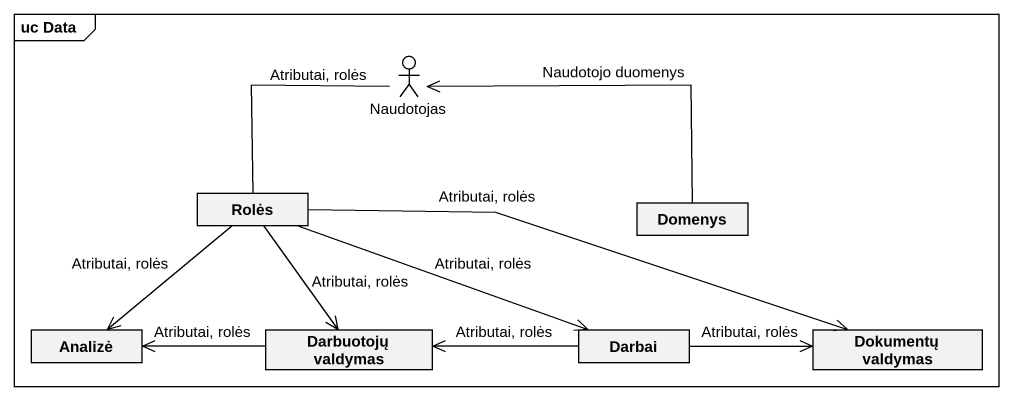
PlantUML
@startuml
mainframe uc Data
allowmixing
hide circle
hide empty members
actor Naudotojas
class Rolės
class Domenys
class Analizė
class "Darbuotojų valdymas" as Darbuotojų_valdymas
class Darbai
class "Dokumentų valdymas" as Dokumentų_valdymas
Naudotojas -- Rolės : Atributai, rolės
Rolės --> Analizė : Atributai, rolės
Rolės --> Darbuotojų_valdymas : Atributai, rolės
Rolės -right-> Darbai : Atributai, rolės
Rolės -right-> Dokumentų_valdymas : Atributai, rolės
Domenys -left-> Naudotojas : Naudotojo duomenys
Darbuotojų_valdymas -left-> Analizė : Atributai, rolės
Darbai -left-> Darbuotojų_valdymas : Atributai, rolės
Darbai -right-> Dokumentų_valdymas : Atributai, rolės
@enduml
